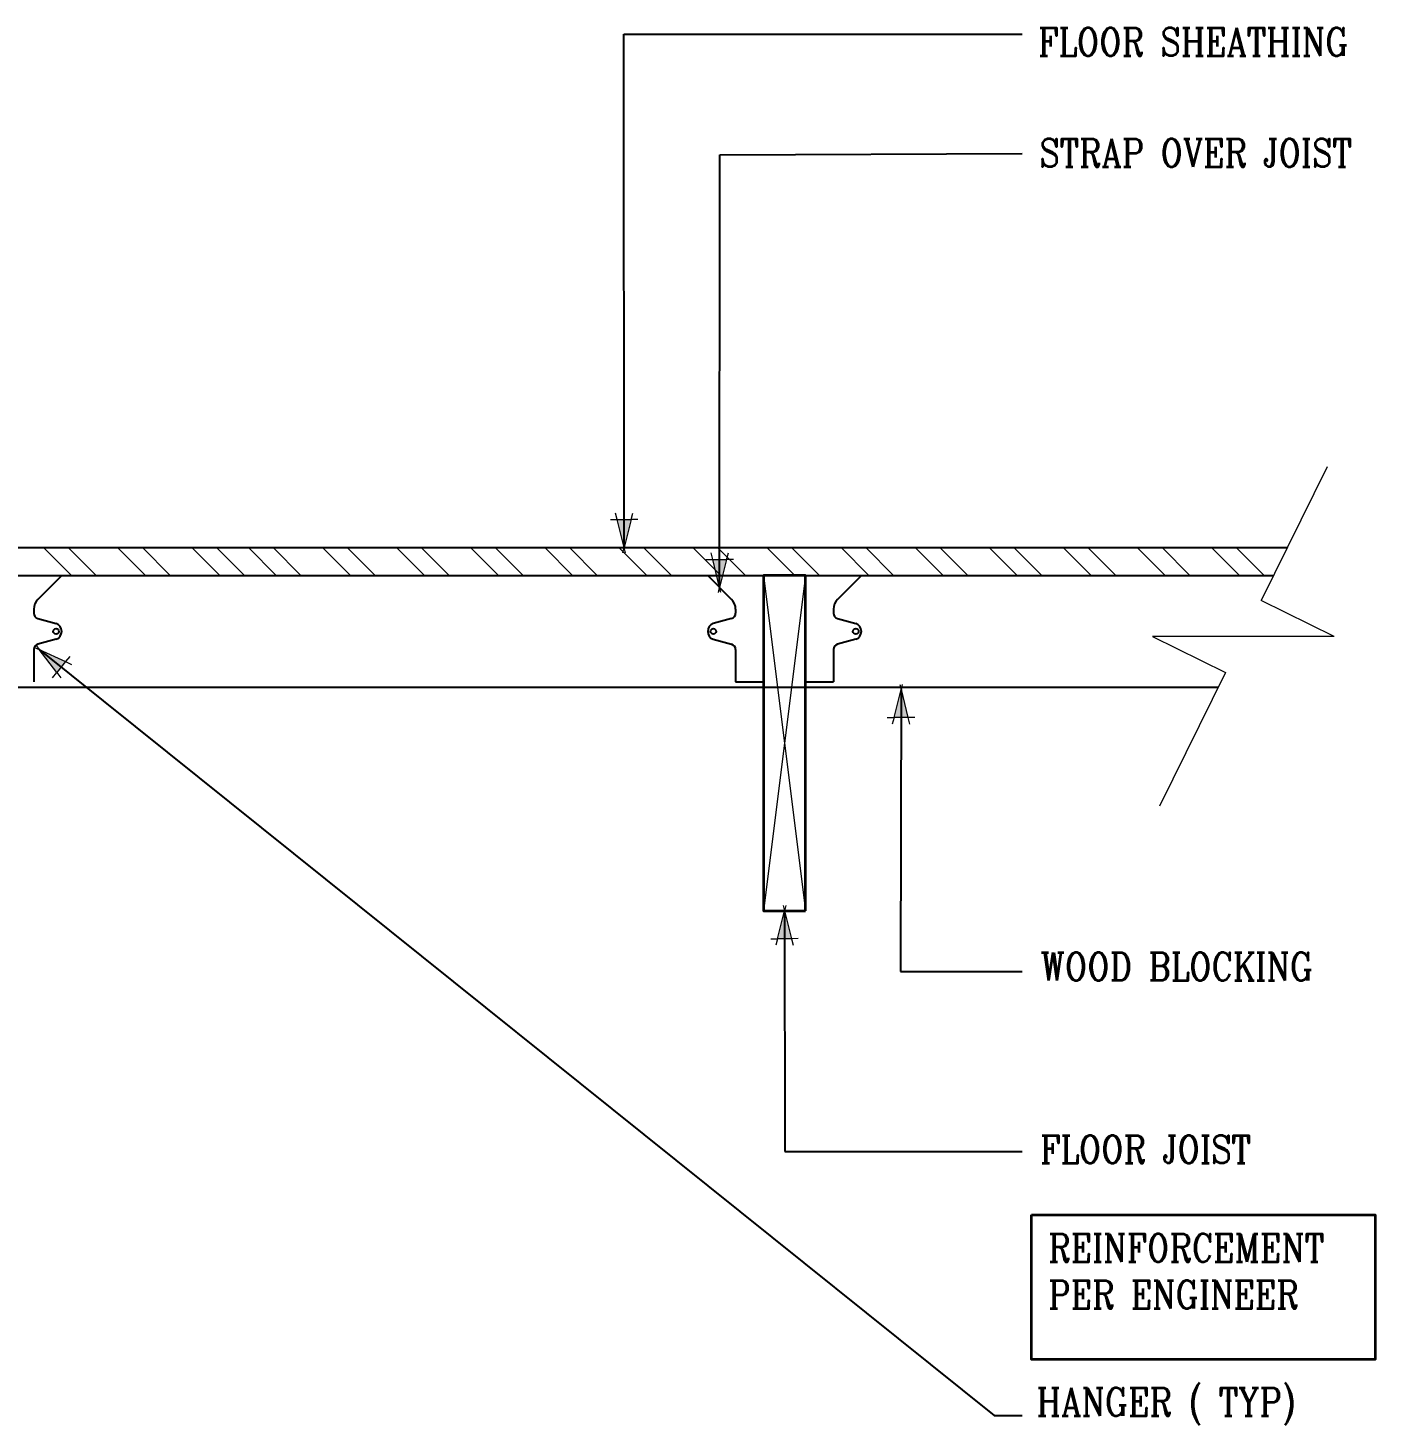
# Model space of a CAD drawing. Header units: inches. Extents: x -80.8 to 5.5, y 171.3 to 257.8.
# Drawn here: x -42.7 to 5.5, y 201.9 to 251.9 of the extents above; entities that cross this region are included whole.
import ezdxf

# ---------------------------------------------------------------- set-up
doc = ezdxf.new("R2010")
doc.units = ezdxf.units.IN
doc.header["$MEASUREMENT"] = 0
for name, color, linetype, lineweight in [('A2 Hatch', 8, 'Continuous', 9), ('A4 medium', 7, 'Continuous', 35), ('DIM', 3, 'Continuous', 13)]:
    doc.layers.add(name, color=color, linetype=linetype, lineweight=lineweight)
doc.styles.add('ARCTEXT', font='arctext.shx', dxfattribs={"width": 0.85})
doc.styles.add('RomanC', font='romanc.shx', dxfattribs={"width": 0.85, "height": 5})
doc.dimstyles.new('ARCTEXT1-4', dxfattribs={"dimtxt": 4, "dimasz": 2, "dimexe": 2, "dimexo": 2, "dimgap": 2, "dimtad": 1, "dimdec": 4, "dimzin": 3, "dimdsep": 46, "dimlunit": 4, "dimtxsty": 'ARCTEXT', "dimblk": 'ARCHTICK', "dimcen": 2, "dimaunit": 1, "dimadec": 0, "dimazin": 0, "dimtfac": 1, "dimtdec": 4, "dimtmove": 2, "dimatfit": 3, "dimldrblk": 'arrow', "dimfxl": 0, "dimtolj": 1, "dimtzin": 0, "dimarcsym": 0})

# ---------------------------------------------------------------- blocks, each defined once
blk = doc.blocks.new('_ArchTick')
at = {"color": 0, "linetype": 'ByBlock', "const_width": 0.15}
blk.add_lwpolyline([(-0.5, -0.5), (0.5, 0.5)], dxfattribs=at)
blk = doc.blocks.new('arrow')
at = {"layer": 'DIM'}
blk.add_hatch(color=253, dxfattribs=at).paths.add_polyline_path([(-2, 0.5), (-2, -0.5), (0, 0)])
at = {"layer": 'DIM', "lineweight": 9}
for points in [[(-2, 0.98), (-2, 0.5), (-2.47, 0.62)], [(0.37, 0.09), (0, 0)], [(0.37, -0.09), (0, 0)], [(-2, -0.98), (-2, -0.5), (-2.47, -0.62)]]:
    blk.add_lwpolyline(points, dxfattribs=at)
at = {"layer": 'DIM', "lineweight": 15}
blk.add_lwpolyline([(0, 0), (-2, -0.5), (-2, 0.5), (0, 0)], dxfattribs=at)

msp = doc.modelspace()

# ---------------------------------------------------------------- linework, layer by layer
at = {"ltscale": 0.15}
for p, q in [((-47.437, 233.263), (2.357, 233.263)), ((-45.012, 232.263), (1.863, 232.263)), ((-41.512, 232.263), (-42.365, 231.409)), ((-18.387, 232.263), (-17.533, 231.409)), ((-12.887, 232.263), (-13.74, 231.409)), ((-42.512, 231.056), (-42.512, 230.916)), ((-42.364, 230.723), (-41.709, 230.545)), ((-17.534, 230.723), (-18.189, 230.545)), ((-17.387, 231.056), (-17.387, 230.916)), ((-13.887, 231.056), (-13.887, 230.916)), ((-13.739, 230.723), (-13.084, 230.545)), ((-42.512, 229.61), (-42.512, 228.463)), ((-41.709, 229.981), (-42.364, 229.803)), ((-18.189, 229.981), (-17.534, 229.803)), ((-17.387, 229.61), (-17.387, 228.463)), ((-13.887, 229.61), (-13.887, 228.463)), ((-13.084, 229.981), (-13.739, 229.803)), ((-43.512, 228.263), (-0.111, 228.263)), ((-17.387, 228.463), (-16.387, 228.463)), ((-14.887, 228.463), (-13.887, 228.463))]:
    msp.add_line(p, q, dxfattribs=at)
for centre in [(-41.712, 230.265), (-18.187, 230.265), (-13.087, 230.265)]:
    msp.add_circle(centre, 0.1, dxfattribs=at)
for centre, radius, start, end in [((-42.012, 231.056), 0.5, 135, 180), ((-17.887, 231.056), 0.5, 0, 45), ((-13.387, 231.056), 0.5, 135, 180), ((-42.312, 230.916), 0.2, 180, 254.7999), ((-17.587, 230.916), 0.2, 285.2001, 360), ((-13.687, 230.916), 0.2, 180, 254.7999), ((-41.812, 230.263), 0.3, 290, 70), ((-18.087, 230.263), 0.3, 110, 250), ((-13.187, 230.263), 0.3, 290, 70), ((-42.312, 229.61), 0.2, 105.2037, 180), ((-17.587, 229.61), 0.2, 0, 74.7963), ((-13.687, 229.61), 0.2, 105.2037, 180)]:
    msp.add_arc(centre, radius, start, end, dxfattribs=at)
at = {"layer": 'A2 Hatch', "ltscale": 0.15}
for p, q in [((-41.159, 232.263), (-42.159, 233.263)), ((-40.275, 232.263), (-41.275, 233.263)), ((-38.508, 232.263), (-39.508, 233.263)), ((-37.624, 232.263), (-38.624, 233.263)), ((-35.856, 232.263), (-36.856, 233.263)), ((-34.972, 232.263), (-35.972, 233.263)), ((-33.829, 232.263), (-34.829, 233.263)), ((-32.946, 232.263), (-33.946, 233.263)), ((-31.178, 232.263), (-32.178, 233.263)), ((-30.294, 232.263), (-31.294, 233.263)), ((-28.526, 232.263), (-29.526, 233.263)), ((-27.642, 232.263), (-28.642, 233.263)), ((-25.874, 232.263), (-26.874, 233.263)), ((-24.991, 232.263), (-25.991, 233.263)), ((-23.223, 232.263), (-24.223, 233.263)), ((-22.339, 232.263), (-23.339, 233.263)), ((-20.571, 232.263), (-21.571, 233.263)), ((-19.687, 232.263), (-20.687, 233.263)), ((-17.919, 232.263), (-18.919, 233.263)), ((-17.036, 232.263), (-18.036, 233.263)), ((-15.268, 232.263), (-16.268, 233.263)), ((-14.384, 232.263), (-15.384, 233.263)), ((-12.616, 232.263), (-13.616, 233.263)), ((-11.732, 232.263), (-12.732, 233.263)), ((-9.965, 232.263), (-10.965, 233.263)), ((-9.081, 232.263), (-10.081, 233.263)), ((-7.313, 232.263), (-8.313, 233.263)), ((-6.429, 232.263), (-7.429, 233.263)), ((-4.661, 232.263), (-5.661, 233.263)), ((-3.777, 232.263), (-4.777, 233.263)), ((-2.01, 232.263), (-3.01, 233.263)), ((-1.126, 232.263), (-2.126, 233.263)), ((0.642, 232.263), (-0.358, 233.263)), ((1.526, 232.263), (0.526, 233.263)), ((-16.387, 232.263), (-14.887, 220.263)), ((-14.887, 232.263), (-16.387, 220.263))]:
    msp.add_line(p, q, dxfattribs=at)
at = {"layer": 'A4 medium', "ltscale": 0.15}
for points in [[(-14.887, 220.263), (-14.887, 232.263), (-16.387, 232.263), (-16.387, 220.263)], [(-6.795, 209.381), (5.5, 209.381), (5.5, 204.198), (-6.795, 204.198)]]:
    msp.add_lwpolyline(points, close=True, dxfattribs=at)
at = {"layer": 'DIM'}
for p, q in [((3.783, 236.154), (1.423, 231.37)), ((4.036, 230.08), (1.423, 231.37)), ((4.036, 230.08), (-2.464, 230.08)), ((-2.464, 230.08), (0.15, 228.79)), ((0.15, 228.79), (-2.211, 224.007))]:
    msp.add_line(p, q, dxfattribs=at)

# ---------------------------------------------------------------- texts
at = {"layer": 'DIM', "color": 3, "char_height": 1, "attachment_point": 1, "style": 'RomanC'}
for s, insert, width in [('FLOOR SHEATHING ', (-6.558, 251.865), 22.68955), ('STRAP OVER JOIST', (-6.519, 247.898), 22.68955), ('WOOD BLOCKING ', (-6.477, 218.763), 22.68955), ('FLOOR JOIST', (-6.487, 212.223), 22.68955), ('REINFORCEMENT PER ENGINEER', (-6.197, 208.695), 13.32674), ('HANGER ( TYP) ', (-6.616, 203.185), 22.68955)]:
    msp.add_mtext(s, dxfattribs=dict(at, insert=insert, width=width))

# ---------------------------------------------------------------- leaders
at = {"layer": 'DIM'}
for points in [[(-21.376, 233.263), (-21.386, 251.639), (-7.129, 251.646)], [(-17.96, 231.836), (-17.95, 247.328), (-7.129, 247.368)], [(-42.312, 229.61), (-8.129, 202.189), (-7.129, 202.189)], [(-11.467, 228.182), (-11.49, 218.086), (-7.129, 218.086)], [(-15.637, 220.263), (-15.63, 211.639), (-7.129, 211.639)]]:
    msp.add_leader(points, dimstyle='ARCTEXT1-4', override={"dimasz": 0.5, "dimtad": 0}, dxfattribs=at)

doc.saveas('drawing.dxf')
